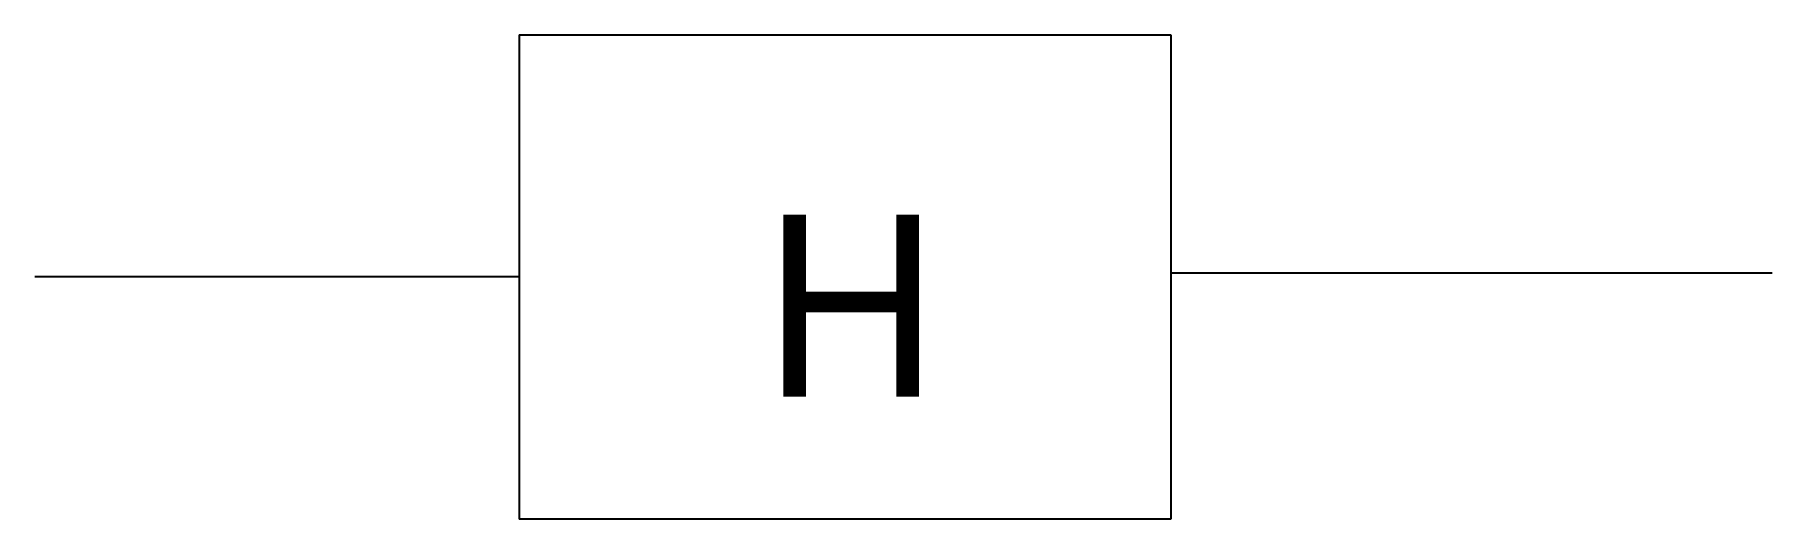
# Model space of a CAD drawing. Header units: metres. Extents: x -22129.2 to -22081.5, y -12661.5 to -12648.2.
import ezdxf

# ---------------------------------------------------------------- set-up
doc = ezdxf.new("R2010")
doc.units = ezdxf.units.M

msp = doc.modelspace()

# ---------------------------------------------------------------- linework, layer by layer
for p, q in [((-22115.89, -12648.24), (-22115.89, -12661.55)), ((-22115.89, -12648.24), (-22097.98, -12648.24)), ((-22097.98, -12648.24), (-22097.98, -12661.55)), ((-22115.89, -12654.89), (-22129.2, -12654.89)), ((-22097.98, -12654.78), (-22081.45, -12654.78)), ((-22097.98, -12661.55), (-22115.89, -12661.55))]:
    msp.add_line(p, q)

# ---------------------------------------------------------------- texts
msp.add_text('H', height=5).set_placement((-22109.18, -12658.18))

doc.saveas('drawing.dxf')
